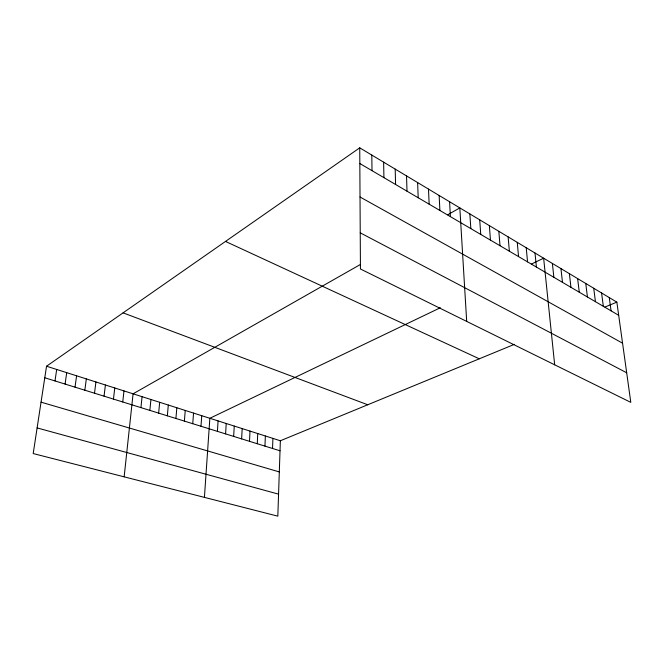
<?xml version="1.0" encoding="UTF-8"?>
<svg xmlns="http://www.w3.org/2000/svg" width="664" height="664" viewBox="0 0 664 664"><rect width="100%" height="100%" fill="white"/><g stroke="black" fill="none" stroke-linecap="round" stroke-linejoin="round"><path stroke-width="1" d="M514.409 344.342L280.357 440.763L277.826 516.169L33.2 453.554L46.538 366.221L359.739 147.831L616.848 302.137L630.8 402.367L360.444 268.986L359.739 147.831M272.539 448.474L272.912 438.389M264.953 446.117L265.368 435.982M257.275 443.735L257.732 433.55M249.506 441.328L250.004 431.085M241.638 438.879L242.177 428.587M233.662 436.406L234.251 426.064M225.594 433.899L226.216 423.499M217.41 431.359L218.082 420.91M204.421 497.386L209.849 418.287L440.34 307.747M200.984 426.263L201.748 415.705M192.734 423.698L193.548 413.091M184.376 421.109L185.248 410.443M175.918 418.478L176.832 407.754M167.345 415.822L168.307 405.04M158.654 413.124L159.675 402.284M149.857 410.393L150.927 399.504M140.942 407.621L142.063 396.674M124.151 476.835L133.082 393.81L360.428 264.463M122.74 401.977L123.985 390.913M113.461 399.089L114.764 387.967M104.049 396.167L105.41 384.987M94.512 393.212L95.931 381.966M84.834 390.208L86.328 378.903M75.032 387.162L76.584 375.799M65.089 384.074L66.707 372.653M54.996 380.945L56.689 369.458M447.727 214.787L459.828 207.898L466.684 321.401M531.59 263.981L543.642 258.205L554.672 364.81M604.97 307.025L616.848 302.137M37.118 427.915L278.565 494.149M41.044 402.16L279.312 471.921M44.77 377.766L280.025 450.798M46.538 366.221L280.357 440.763M123.072 312.852L367.74 404.766M225.503 241.43L479.284 358.809M360.237 232.832L626.683 372.786M360.029 197L622.558 343.197M359.83 163.527L618.674 315.309M609.278 297.596L611.071 310.843M601.576 292.973L603.327 306.303M593.732 288.267L595.45 301.688M585.756 283.478L587.433 296.982M577.639 278.606L579.274 292.202M569.372 273.643L570.957 287.321M560.947 268.588L562.491 282.358M552.373 263.442L553.867 277.303M535.01 253.025L536.404 267.061M526.22 247.747L527.556 261.873M517.264 242.368L518.543 256.594M508.134 236.89L509.363 251.208M498.838 231.313L500.009 245.721M489.368 225.627L490.464 240.127M479.715 219.834L480.744 234.425M469.863 213.924L470.834 228.615M449.594 201.756L450.408 216.638M439.145 195.49L439.892 210.471M428.496 189.091L429.151 204.18M417.623 182.567L418.195 197.756M406.526 175.91L407.007 191.19M395.196 169.104L395.586 184.492M383.626 162.165L383.925 177.653M371.807 155.069L372.006 170.673"/></g></svg>
